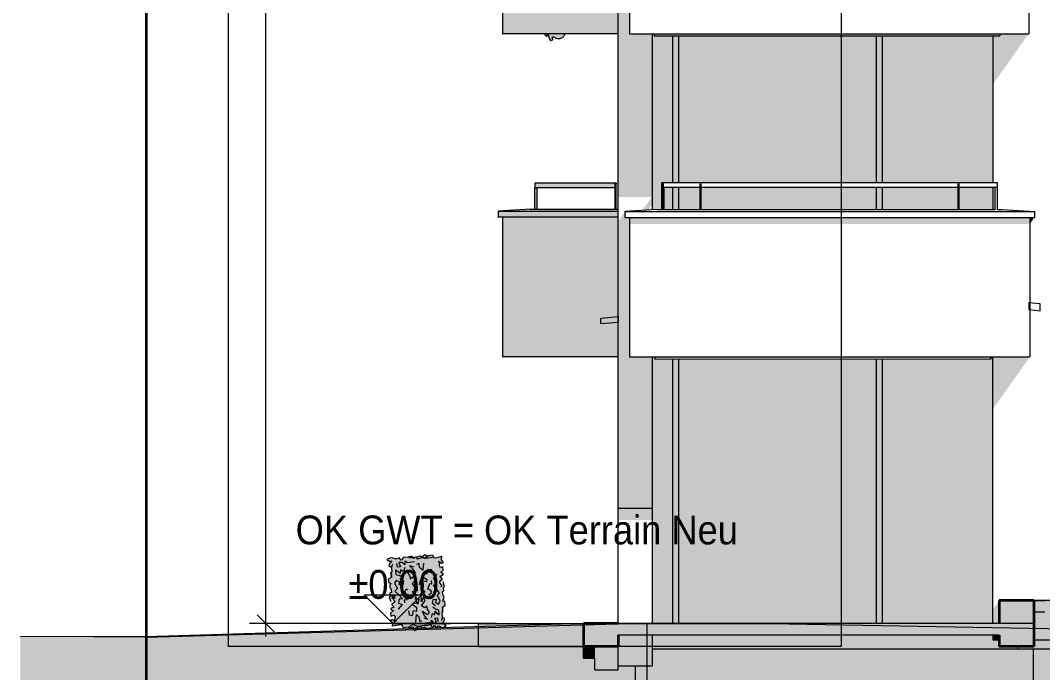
# Model space of a CAD drawing. Header units: metres. Extents: x -0.64 to 0.89, y -0.01 to 0.61.
# Drawn here: x 0.5579 to 0.6022, y 0.19829 to 0.22655 of the extents above; entities that cross this region are included whole.
import ezdxf
from ezdxf.xclip import XClip

# ---------------------------------------------------------------- set-up
doc = ezdxf.new("R2010")
doc.units = ezdxf.units.M
doc.header["$MEASUREMENT"] = 0
doc.header["$XCLIPFRAME"] = 0
doc.linetypes.add('Strich 2', pattern=[0.002822, 0.001411, -0.001411])
doc.linetypes.add('Strichpunkt 6_2_2mm Schnitt', pattern=[0.01, 0.006, -0.002, 0, -0.002])
for name, color, linetype in [('004 Linie Gewachsen Terrain', 7, 'Continuous'), ('010 Aussenwände', 7, 'Continuous'), ('011_Stift 1.Grau', 7, 'Continuous'), ('014 Markisen 3D', 7, 'Continuous'), ('015 Innenwände', 7, 'Continuous'), ('020 Stützen', 7, 'Continuous'), ('025 Unterzüge', 7, 'Continuous'), ('035 Decken', 7, 'Continuous'), ('035 Decken Bauteilschraffuren', 7, 'Continuous'), ('040 Dächer', 7, 'Continuous'), ('051 Brüstung', 7, 'Continuous'), ('054 Treppengeländer', 7, 'Continuous'), ('105 Bemassungen Projekt', 7, 'Continuous'), ('155 Beschriftungen Projekt', 7, 'Continuous'), ('250 Abbildungen _ Grafiken', 7, 'Continuous'), ('255 Plangrafiken', 7, 'Continuous'), ('255 Plangrafiken Bauteilschraffuren', 7, 'Continuous'), ('_U_Bepflanzung Bäume', 7, 'Continuous')]:
    doc.layers.add(name, color=color, linetype=linetype)
doc.styles.add('ERSTELLTER_STIL_5', font='Arial.ttf', dxfattribs={"width": 0.9})
picture_1 = doc.add_image_def('image2.png', size_in_pixel=(1103, 1128))

# ---------------------------------------------------------------- blocks, each defined once
blk = doc.blocks.new('Zeichnung_8_7', base_point=(0.710078, 0.200414))
at = {"layer": '010 Aussenwände', "linetype": 'Continuous', "lineweight": 0, "true_color": 0x000000}
for points in [[(0.585301, 0.218342), (0.585501, 0.218356), (0.585701, 0.218356), (0.585701, 0.219314), (0.585701, 0.219514), (0.586176, 0.219514), (0.586176, 0.225876), (0.585373, 0.225876), (0.585373, 0.225968), (0.585301, 0.225968)], [(0.600051, 0.223776), (0.601601, 0.225968), (0.600352, 0.225968), (0.600352, 0.225876), (0.600051, 0.225876)], [(0.586176, 0.225876), (0.586176, 0.219514), (0.586426, 0.219514), (0.586426, 0.225876)], [(0.586426, 0.219514), (0.595001, 0.219514), (0.595001, 0.225876), (0.586426, 0.225876)], [(0.595001, 0.225876), (0.595001, 0.219514), (0.595251, 0.219514), (0.595251, 0.225876)], [(0.600051, 0.225876), (0.595251, 0.225876), (0.595251, 0.219514), (0.600051, 0.219514)], [(0.586176, 0.219314), (0.585801, 0.219314), (0.585801, 0.218356), (0.586176, 0.218356)], [(0.586176, 0.218356), (0.586426, 0.218356), (0.586426, 0.219314), (0.586176, 0.219314)], [(0.586426, 0.218356), (0.587359, 0.218356), (0.587359, 0.219314), (0.586426, 0.219314)], [(0.587409, 0.219314), (0.587409, 0.218356), (0.595001, 0.218356), (0.595001, 0.219314)], [(0.595251, 0.219314), (0.595001, 0.219314), (0.595001, 0.218356), (0.595251, 0.218356)], [(0.598542, 0.219314), (0.595251, 0.219314), (0.595251, 0.218356), (0.598542, 0.218356)], [(0.598592, 0.218356), (0.600051, 0.218356), (0.600051, 0.219314), (0.598592, 0.219314)], [(0.601651, 0.218011), (0.601651, 0.217729), (0.60185, 0.218011)], [(0.585325, 0.211939), (0.585301, 0.211939), (0.585301, 0.200414), (0.586176, 0.200414), (0.586176, 0.211876), (0.585394, 0.211876), (0.585394, 0.211968), (0.585325, 0.211968)], [(0.586176, 0.200414), (0.586426, 0.200414), (0.586426, 0.211876), (0.586176, 0.211876)], [(0.595001, 0.211876), (0.586426, 0.211876), (0.586426, 0.200414), (0.595001, 0.200414)], [(0.595001, 0.211876), (0.595001, 0.200414), (0.595251, 0.200414), (0.595251, 0.211876)], [(0.595251, 0.200414), (0.600051, 0.200414), (0.600051, 0.211914), (0.599951, 0.211914), (0.599951, 0.211876), (0.595251, 0.211876)], [(0.600051, 0.211968), (0.600051, 0.209705), (0.600101, 0.209776), (0.600101, 0.211968)], [(0.601651, 0.211968), (0.600101, 0.211968), (0.600101, 0.209776)], [(0.600325, 0.201414), (0.600101, 0.201096), (0.600101, 0.200414), (0.600325, 0.200414)], [(0.600051, 0.200414), (0.600101, 0.200414), (0.600101, 0.201096), (0.600051, 0.201025)], [(0.600051, 0.199714), (0.600325, 0.199714), (0.600325, 0.199914), (0.600051, 0.199914)], [(0.607601, 0.2), (0.601825, 0.2), (0.601825, 0.199714), (0.607601, 0.199714)]]:
    blk.add_hatch(color=18, dxfattribs=at).paths.add_polyline_path(points)
at = {"layer": '014 Markisen 3D', "linetype": 'Continuous', "lineweight": 0, "true_color": 0x000000}
for points in [[(0.581516, 0.225987), (0.580594, 0.225987), (0.58063, 0.225917), (0.580687, 0.225867), (0.580699, 0.225863), (0.58074, 0.225878), (0.580729, 0.225924), (0.580774, 0.225946), (0.580775, 0.225925), (0.580808, 0.225794), (0.580819, 0.225792), (0.580855, 0.225686), (0.580862, 0.225678), (0.580872, 0.225676), (0.58096, 0.225699), (0.580969, 0.225706), (0.580971, 0.225716), (0.580953, 0.225831), (0.581017, 0.225829), (0.581102, 0.225779), (0.581199, 0.225758), (0.581298, 0.225768), (0.581389, 0.225808), (0.581462, 0.225875), (0.581511, 0.225962)], [(0.585373, 0.225886), (0.600352, 0.225886), (0.600352, 0.225968), (0.585373, 0.225968)], [(0.585373, 0.225878), (0.600352, 0.225878), (0.585373, 0.225886)], [(0.585373, 0.225876), (0.600352, 0.225876), (0.585373, 0.225878)], [(0.585394, 0.211968), (0.585394, 0.211886), (0.599951, 0.211886), (0.599951, 0.211968)], [(0.585394, 0.211878), (0.599951, 0.211878), (0.585394, 0.211886)], [(0.585394, 0.211876), (0.599951, 0.211876), (0.585394, 0.211878)], [(0.600051, 0.211968), (0.599951, 0.211968), (0.600051, 0.211963)], [(0.599951, 0.211963), (0.599951, 0.211927), (0.600051, 0.211927), (0.600051, 0.211963)], [(0.599951, 0.211914), (0.600051, 0.211914), (0.600051, 0.211927), (0.599951, 0.211927)]]:
    blk.add_hatch(color=18, dxfattribs=at).paths.add_polyline_path(points)
at = {"layer": '015 Innenwände', "linetype": 'Continuous', "lineweight": 0, "true_color": 0x000000}
for points in [[(0.584551, 0.198578), (0.584551, 0.190527), (0.586083, 0.190527), (0.584551, 0.188337), (0.584551, 0.184854), (0.593869, 0.184854), (0.597397, 0.189896), (0.590959, 0.189896), (0.590959, 0.197496), (0.597467, 0.197496), (0.597467, 0.19325), (0.600752, 0.197897), (0.601051, 0.197897), (0.601051, 0.184854), (0.601801, 0.184854), (0.601801, 0.197496), (0.601801, 0.199314), (0.585301, 0.199314), (0.585301, 0.198578)], [(0.601801, 0.199314), (0.601801, 0.198957), (0.607217, 0.198958), (0.607469, 0.199314)]]:
    blk.add_hatch(color=18, dxfattribs=at).paths.add_polyline_path(points)
at = {"layer": '020 Stützen', "linetype": 'Continuous', "lineweight": 0, "true_color": 0x000000}
for points in [[(0.584101, 0.232261), (0.583801, 0.231835), (0.583801, 0.218897), (0.585264, 0.218897), (0.58485, 0.218312), (0.585104, 0.218329), (0.585301, 0.218607), (0.585301, 0.225968), (0.584301, 0.225968), (0.584301, 0.232011), (0.584101, 0.232011)], [(0.583801, 0.205414), (0.585301, 0.205414), (0.585301, 0.211968), (0.584301, 0.211968), (0.584301, 0.218011), (0.584101, 0.218011), (0.584101, 0.218261), (0.583801, 0.217835)], [(0.583801, 0.204897), (0.585301, 0.204897), (0.585301, 0.205414), (0.583801, 0.205414)], [(0.583801, 0.198578), (0.585301, 0.198578), (0.585301, 0.199914), (0.583801, 0.199914)]]:
    blk.add_hatch(color=18, dxfattribs=at).paths.add_polyline_path(points)
at = {"layer": '025 Unterzüge', "linetype": 'Continuous', "lineweight": 0, "true_color": 0x000000}
for points in [[(0.578801, 0.23203), (0.578801, 0.225987), (0.583801, 0.225987), (0.583801, 0.23203)], [(0.578801, 0.225987), (0.578801, 0.225968), (0.578933, 0.225987)], [(0.580001, 0.218375), (0.578601, 0.21828), (0.5838, 0.21828), (0.5838, 0.218375)], [(0.578601, 0.21803), (0.583801, 0.21803), (0.5838, 0.21828), (0.578601, 0.21828)], [(0.57862, 0.21803), (0.578601, 0.21803), (0.578601, 0.218011)], [(0.578801, 0.21803), (0.578801, 0.211987), (0.583801, 0.211987), (0.583801, 0.21803)], [(0.578801, 0.211987), (0.578801, 0.211968), (0.578933, 0.211987)]]:
    blk.add_hatch(color=18, dxfattribs=at).paths.add_polyline_path(points)
at = {"layer": '035 Decken', "linetype": 'Continuous', "lineweight": 0, "true_color": 0x000000}
for points in [[(0.577751, 0.200414), (0.577751, 0.199414), (0.579251, 0.199414), (0.579251, 0.200414)], [(0.579251, 0.200414), (0.579251, 0.199414), (0.582301, 0.199414), (0.582301, 0.200414)], [(0.582301, 0.199414), (0.582301, 0.198914), (0.582801, 0.198914), (0.582801, 0.199414)], [(0.582801, 0.199414), (0.582801, 0.198414), (0.583801, 0.198414), (0.583801, 0.199414)], [(0.601825, 0.199414), (0.601126, 0.199414), (0.601126, 0.199314), (0.620741, 0.199314), (0.620741, 0.199714), (0.601825, 0.199714)]]:
    blk.add_hatch(color=18, dxfattribs=at).paths.add_polyline_path(points)
at = {"layer": '035 Decken Bauteilschraffuren', "linetype": 'Continuous', "lineweight": 0, "true_color": 0x000000}
for points in [[(0.601825, 0.200414), (0.601825, 0.201414), (0.600325, 0.201414), (0.600325, 0.200414)], [(0.583801, 0.199414), (0.583801, 0.200414), (0.582301, 0.200414), (0.582301, 0.199414)], [(0.583801, 0.200414), (0.583801, 0.199914), (0.600325, 0.199914), (0.600325, 0.200414)], [(0.601825, 0.199414), (0.601825, 0.200414), (0.600325, 0.200414), (0.600325, 0.199414)]]:
    blk.add_hatch(color=18, dxfattribs=at).paths.add_polyline_path(points)
at = {"layer": '040 Dächer', "linetype": 'Continuous', "lineweight": 0, "true_color": 0x000000}
blk.add_hatch(color=18, dxfattribs=at).paths.add_polyline_path([(0.600051, 0.199914), (0.585301, 0.199914), (0.585301, 0.199314), (0.601126, 0.199314), (0.601126, 0.199414), (0.600325, 0.199414), (0.600325, 0.199714), (0.600051, 0.199714)])
at = {"layer": '051 Brüstung', "linetype": 'Continuous', "lineweight": 0, "true_color": 0x000000}
for points in [[(0.584301, 0.218011), (0.584301, 0.217729), (0.601651, 0.217729), (0.601651, 0.218011)], [(0.585438, 0.218352), (0.585726, 0.218332), (0.585726, 0.218342), (0.585525, 0.218356), (0.585501, 0.218356)], [(0.587359, 0.218332), (0.587359, 0.218342), (0.587158, 0.218356), (0.587008, 0.218356)], [(0.598341, 0.218356), (0.598191, 0.218356), (0.598542, 0.218332), (0.598542, 0.218342)], [(0.600151, 0.218334), (0.600151, 0.218344), (0.599975, 0.218356), (0.599825, 0.218356)], [(0.585325, 0.211968), (0.585301, 0.211968), (0.585301, 0.211939), (0.585325, 0.211939)]]:
    blk.add_hatch(color=18, dxfattribs=at).paths.add_polyline_path(points)
at = {"layer": '054 Treppengeländer', "linetype": 'Continuous', "lineweight": 0, "true_color": 0x000000}
for points in [[(0.583701, 0.219514), (0.580201, 0.219514), (0.580201, 0.219314), (0.583676, 0.219314), (0.583676, 0.219464), (0.583701, 0.219464)], [(0.580201, 0.218375), (0.580301, 0.218375), (0.580301, 0.219314), (0.580201, 0.219314)], [(0.583701, 0.219464), (0.583676, 0.219464), (0.583676, 0.218375), (0.583726, 0.218375), (0.583726, 0.219314), (0.583701, 0.219314)], [(0.583701, 0.219514), (0.583701, 0.219314), (0.583726, 0.219314), (0.583726, 0.219514)], [(0.585701, 0.219173), (0.585726, 0.219208), (0.585726, 0.219314), (0.585701, 0.219314)], [(0.585776, 0.219314), (0.585776, 0.219279), (0.585801, 0.219314)], [(0.600151, 0.219279), (0.600226, 0.219279), (0.600251, 0.219314), (0.600151, 0.219314)]]:
    blk.add_hatch(color=18, dxfattribs=at).paths.add_polyline_path(points)
at = {"layer": '255 Plangrafiken Bauteilschraffuren', "linetype": 'Continuous', "lineweight": 13, "true_color": 0xc5b7a5}
h = blk.add_hatch(color=253, dxfattribs=at)
h.paths.add_polyline_path([(0.557902, 0.172573), (0.561589, 0.172573), (0.620741, 0.172573), (0.620741, 0.201414), (0.616122, 0.201414), (0.608572, 0.201414), (0.601825, 0.201414), (0.601825, 0.200414), (0.600851, 0.200414), (0.582301, 0.200414), (0.563339, 0.19983), (0.561066, 0.199844), (0.55981, 0.199852), (0.557902, 0.199837)])
h.paths.add_polyline_path([(0.597467, 0.189896), (0.590956, 0.189896), (0.590959, 0.197397), (0.597467, 0.197397)], flags=0)
at = {"layer": '_U_Bepflanzung Bäume', "linetype": 'Continuous', "lineweight": 0, "true_color": 0xe4ebe4}
for points in [[(0.57576, 0.203272), (0.57549, 0.203229), (0.575535, 0.203322), (0.575428, 0.203392), (0.575328, 0.203332), (0.575373, 0.203274), (0.575099, 0.203208), (0.575098, 0.203305), (0.574903, 0.20323), (0.574872, 0.203333), (0.574749, 0.203288), (0.5745, 0.203268), (0.574399, 0.20316), (0.574323, 0.20326), (0.574192, 0.203198), (0.574053, 0.203251), (0.573937, 0.20326), (0.573788, 0.203187), (0.573921, 0.203102), (0.574005, 0.203124), (0.573918, 0.203036), (0.573864, 0.202901), (0.573987, 0.202849), (0.574004, 0.202634), (0.573943, 0.202593), (0.574001, 0.202526), (0.57394, 0.202488), (0.573998, 0.202425), (0.573837, 0.20233), (0.573862, 0.202181), (0.573954, 0.202164), (0.573893, 0.202011), (0.573965, 0.201888), (0.573985, 0.201759), (0.573901, 0.20173), (0.573934, 0.201607), (0.573879, 0.201547), (0.573949, 0.201361), (0.574005, 0.20153), (0.574139, 0.20137), (0.574048, 0.201284), (0.573984, 0.201256), (0.574104, 0.20112), (0.573991, 0.201096), (0.573936, 0.201025), (0.574075, 0.200971), (0.573943, 0.200867), (0.573961, 0.200727), (0.574089, 0.200776), (0.574141, 0.200697), (0.574119, 0.20057), (0.574184, 0.200498), (0.574012, 0.200575), (0.573928, 0.200557), (0.574026, 0.200437), (0.574013, 0.200294), (0.574277, 0.200345), (0.574426, 0.200352), (0.574501, 0.200233), (0.574714, 0.200258), (0.574927, 0.200374), (0.57513, 0.200278), (0.575418, 0.20033), (0.575549, 0.200328), (0.575683, 0.200358), (0.575753, 0.20029)], [(0.574717, 0.20023), (0.574942, 0.200274), (0.574904, 0.200177), (0.574993, 0.200105), (0.575076, 0.200167), (0.575038, 0.200227), (0.575266, 0.200296), (0.575266, 0.200196), (0.575428, 0.200274), (0.575454, 0.200167), (0.575556, 0.200213), (0.575762, 0.200234), (0.575846, 0.200346), (0.575909, 0.200243), (0.576017, 0.200308), (0.576132, 0.200252), (0.576229, 0.200243), (0.576352, 0.200319), (0.576242, 0.200407), (0.576172, 0.200384), (0.576244, 0.200476), (0.576289, 0.200617), (0.576188, 0.20067), (0.576173, 0.200894), (0.576224, 0.200937), (0.576176, 0.201006), (0.576226, 0.201046), (0.576178, 0.201111), (0.576312, 0.201211), (0.576291, 0.201366), (0.576215, 0.201382), (0.576265, 0.201542), (0.576206, 0.20167), (0.57619, 0.201805), (0.576259, 0.201835), (0.576232, 0.201963), (0.576278, 0.202025), (0.576219, 0.202218), (0.576173, 0.202042), (0.576062, 0.202209), (0.576137, 0.202298), (0.576191, 0.202328), (0.576091, 0.202469), (0.576185, 0.202494), (0.576231, 0.202567), (0.576115, 0.202623), (0.576225, 0.202732), (0.57621, 0.202877), (0.576104, 0.202827), (0.576061, 0.202909), (0.576079, 0.20304), (0.576025, 0.203116), (0.576168, 0.203036), (0.576237, 0.203054), (0.576156, 0.203179), (0.576167, 0.203328), (0.575948, 0.203275), (0.575825, 0.203267), (0.575763, 0.203391), (0.575586, 0.203365), (0.575409, 0.203244), (0.575241, 0.203344), (0.575002, 0.20329), (0.574894, 0.203292), (0.574782, 0.203261), (0.574724, 0.203332)]]:
    blk.add_hatch(color=254, dxfattribs=at).paths.add_polyline_path(points)
at = {"layer": '004 Linie Gewachsen Terrain', "color": 1, "linetype": 'Strichpunkt 6_2_2mm Schnitt', "lineweight": 13, "ltscale": 500, "flags": 128}
blk.add_lwpolyline([(0.563346, 0.199816), (0.584301, 0.200414), (0.590417, 0.200419), (0.606681, 0.200121), (0.620741, 0.200005)], dxfattribs=at)
at = {"layer": '010 Aussenwände', "color": 7, "linetype": 'Continuous', "lineweight": 13, "ltscale": 500}
for p, q in [((0.586176, 0.219514), (0.586176, 0.225876)), ((0.586426, 0.225876), (0.586426, 0.219514)), ((0.595001, 0.219514), (0.595001, 0.225876)), ((0.595251, 0.225876), (0.595251, 0.219514)), ((0.600051, 0.225876), (0.600051, 0.219514)), ((0.586176, 0.218356), (0.586176, 0.219314)), ((0.586426, 0.219314), (0.586426, 0.218356)), ((0.595001, 0.218356), (0.595001, 0.219314)), ((0.595251, 0.219314), (0.595251, 0.218356)), ((0.600051, 0.219314), (0.600051, 0.218356)), ((0.5838, 0.218464), (0.5838, 0.218039)), ((0.583801, 0.218464), (0.5838, 0.218464)), ((0.583801, 0.218039), (0.5838, 0.218039)), ((0.586176, 0.200414), (0.586176, 0.211876)), ((0.586426, 0.211876), (0.586426, 0.200414)), ((0.595001, 0.200414), (0.595001, 0.211876)), ((0.595251, 0.211876), (0.595251, 0.200414)), ((0.600051, 0.200414), (0.600051, 0.211968)), ((0.5838, 0.204464), (0.5838, 0.204039)), ((0.583801, 0.204464), (0.5838, 0.204464)), ((0.583801, 0.204039), (0.5838, 0.204039)), ((0.600051, 0.199914), (0.600051, 0.199714)), ((0.600051, 0.199714), (0.600325, 0.199714)), ((0.601825, 0.199714), (0.620741, 0.199714))]:
    blk.add_line(p, q, dxfattribs=at)
at = {"layer": '011_Stift 1.Grau', "color": 7, "linetype": 'Strichpunkt 6_2_2mm Schnitt', "lineweight": 35, "ltscale": 500}
blk.add_line((0.563346, 0.248817), (0.563346, 0.172573), dxfattribs=at)
at = {"layer": '011_Stift 1.Grau', "color": 7, "linetype": 'Strich 2', "lineweight": 13, "ltscale": 500}
blk.add_line((0.585051, 0.200414), (0.585051, 0.183045), dxfattribs=at)
at = {"layer": '011_Stift 1.Grau', "color": 7, "linetype": 'Continuous', "lineweight": 13, "ltscale": 500, "flags": 128}
for points in [[(0.601601, 0.214314), (0.601601, 0.214014), (0.602101, 0.213968), (0.602101, 0.214268)], [(0.583801, 0.213714), (0.583801, 0.213464), (0.583051, 0.213394), (0.583051, 0.213644)]]:
    blk.add_lwpolyline(points, close=True, dxfattribs=at)
at = {"layer": '014 Markisen 3D', "color": 7, "linetype": 'Continuous', "lineweight": 13, "ltscale": 500}
for p, q in [((0.580594, 0.225987), (0.580595, 0.225983)), ((0.580595, 0.225983), (0.58063, 0.225917)), ((0.580729, 0.225928), (0.580732, 0.225931)), ((0.580729, 0.225924), (0.580729, 0.225928)), ((0.580732, 0.225931), (0.580774, 0.225946)), ((0.580774, 0.225946), (0.580775, 0.225925)), ((0.581462, 0.225875), (0.581511, 0.225962)), ((0.581511, 0.225962), (0.581516, 0.225987)), ((0.585373, 0.225968), (0.585373, 0.225886)), ((0.600352, 0.225968), (0.600352, 0.225886)), ((0.58063, 0.225917), (0.580687, 0.225867)), ((0.580687, 0.225867), (0.580696, 0.225863)), ((0.580696, 0.225863), (0.580699, 0.225863)), ((0.580699, 0.225863), (0.58074, 0.225878)), ((0.580743, 0.225885), (0.580729, 0.225924)), ((0.58074, 0.225878), (0.580743, 0.225881)), ((0.580743, 0.225881), (0.580743, 0.225885)), ((0.580775, 0.225925), (0.580808, 0.225794)), ((0.580808, 0.225794), (0.580813, 0.225791)), ((0.580813, 0.225791), (0.580819, 0.225792)), ((0.580819, 0.225792), (0.580855, 0.225686)), ((0.580855, 0.225686), (0.580862, 0.225678)), ((0.580862, 0.225678), (0.580872, 0.225676)), ((0.580872, 0.225676), (0.58096, 0.225699)), ((0.580971, 0.225716), (0.580953, 0.225831)), ((0.580953, 0.225831), (0.581017, 0.225829)), ((0.58096, 0.225699), (0.580969, 0.225706)), ((0.580969, 0.225706), (0.580971, 0.225716)), ((0.581017, 0.225829), (0.581102, 0.225779)), ((0.581102, 0.225779), (0.581199, 0.225758)), ((0.581199, 0.225758), (0.581298, 0.225768)), ((0.581298, 0.225768), (0.581389, 0.225808)), ((0.581389, 0.225808), (0.581462, 0.225875)), ((0.585373, 0.225886), (0.600352, 0.225876)), ((0.585373, 0.225878), (0.585373, 0.225876)), ((0.585373, 0.225876), (0.585373, 0.225878)), ((0.600352, 0.225886), (0.600352, 0.225878)), ((0.600352, 0.225878), (0.600352, 0.225876)), ((0.585394, 0.211968), (0.585394, 0.211886)), ((0.585394, 0.211886), (0.599951, 0.211876)), ((0.585394, 0.211878), (0.585394, 0.211876)), ((0.585394, 0.211876), (0.585394, 0.211878)), ((0.599951, 0.211968), (0.599951, 0.211886)), ((0.600051, 0.211914), (0.599951, 0.211914)), ((0.599951, 0.211886), (0.599951, 0.211878)), ((0.599951, 0.211878), (0.599951, 0.211876))]:
    blk.add_line(p, q, dxfattribs=at)
at = {"layer": '015 Innenwände', "color": 7, "linetype": 'Continuous', "lineweight": 13, "ltscale": 500}
for p, q in [((0.585301, 0.199314), (0.601801, 0.199314)), ((0.601801, 0.199314), (0.601801, 0.198414)), ((0.601801, 0.199314), (0.620741, 0.199314)), ((0.584551, 0.198578), (0.584551, 0.184854)), ((0.601801, 0.198414), (0.601801, 0.185564))]:
    blk.add_line(p, q, dxfattribs=at)
at = {"layer": '020 Stützen', "color": 7, "linetype": 'Continuous', "lineweight": 13, "ltscale": 500}
for p, q in [((0.583801, 0.205414), (0.583801, 0.253814)), ((0.585301, 0.218342), (0.585301, 0.225968)), ((0.585301, 0.205414), (0.585301, 0.211968)), ((0.583801, 0.205414), (0.585301, 0.205414)), ((0.583801, 0.200414), (0.583801, 0.205414)), ((0.585301, 0.200414), (0.585301, 0.205414)), ((0.585301, 0.198578), (0.585301, 0.199914)), ((0.583801, 0.198578), (0.583801, 0.199414)), ((0.583801, 0.198578), (0.585301, 0.198578))]:
    blk.add_line(p, q, dxfattribs=at)
at = {"layer": '025 Unterzüge', "color": 7, "linetype": 'Continuous', "lineweight": 13, "ltscale": 500}
for p, q in [((0.578801, 0.23203), (0.578801, 0.225987)), ((0.578801, 0.225987), (0.583801, 0.225987)), ((0.578801, 0.225968), (0.578933, 0.225987)), ((0.578801, 0.225987), (0.578801, 0.225968)), ((0.580001, 0.218375), (0.578601, 0.21828)), ((0.578601, 0.21828), (0.578601, 0.21803)), ((0.578601, 0.21828), (0.5838, 0.21828)), ((0.578601, 0.21803), (0.583801, 0.21803)), ((0.578601, 0.218011), (0.57862, 0.21803)), ((0.578601, 0.21803), (0.578601, 0.218011)), ((0.578801, 0.21803), (0.578801, 0.211987)), ((0.580001, 0.218375), (0.5838, 0.218375)), ((0.578801, 0.211987), (0.583801, 0.211987)), ((0.578801, 0.211968), (0.578933, 0.211987)), ((0.578801, 0.211987), (0.578801, 0.211968))]:
    blk.add_line(p, q, dxfattribs=at)
at = {"layer": '035 Decken', "color": 7, "linetype": 'Continuous', "lineweight": 35, "ltscale": 500}
for p, q in [((0.600325, 0.201414), (0.600325, 0.200414)), ((0.601825, 0.201414), (0.600325, 0.201414)), ((0.601825, 0.201414), (0.601825, 0.200414)), ((0.582301, 0.200414), (0.582301, 0.199414)), ((0.583801, 0.200414), (0.582301, 0.200414)), ((0.601825, 0.200414), (0.601825, 0.199414)), ((0.583801, 0.199914), (0.583801, 0.199414)), ((0.600325, 0.199914), (0.600325, 0.199414)), ((0.583801, 0.199414), (0.582301, 0.199414)), ((0.601825, 0.199414), (0.600325, 0.199414))]:
    blk.add_line(p, q, dxfattribs=at)
at = {"layer": '035 Decken', "color": 7, "linetype": 'Continuous', "lineweight": 13, "ltscale": 500}
for p, q in [((0.601825, 0.201414), (0.602301, 0.201414)), ((0.601825, 0.200914), (0.602301, 0.200914)), ((0.577751, 0.200414), (0.579251, 0.200414)), ((0.577751, 0.199414), (0.577751, 0.200414)), ((0.579251, 0.200414), (0.582301, 0.200414)), ((0.577751, 0.199414), (0.579251, 0.199414)), ((0.579251, 0.199414), (0.582301, 0.199414)), ((0.582301, 0.198914), (0.582301, 0.199414)), ((0.582301, 0.198914), (0.582801, 0.198914)), ((0.582801, 0.198414), (0.582801, 0.198914)), ((0.583801, 0.198414), (0.583801, 0.198578)), ((0.582801, 0.198414), (0.583801, 0.198414))]:
    blk.add_line(p, q, dxfattribs=at)
at = {"layer": '035 Decken', "color": 7, "linetype": 'Continuous', "lineweight": 20, "ltscale": 500}
for p, q in [((0.600325, 0.200414), (0.583801, 0.200414)), ((0.600325, 0.199914), (0.583801, 0.199914))]:
    blk.add_line(p, q, dxfattribs=at)
at = {"layer": '040 Dächer', "color": 7, "linetype": 'Continuous', "lineweight": 13, "ltscale": 500}
blk.add_line((0.601126, 0.199414), (0.601126, 0.199314), dxfattribs=at)
at = {"layer": '051 Brüstung', "color": 7, "linetype": 'Continuous', "lineweight": 13, "ltscale": 500}
for p, q in [((0.584301, 0.232011), (0.584301, 0.225968)), ((0.601601, 0.232011), (0.601601, 0.225968)), ((0.584301, 0.225968), (0.601601, 0.225968)), ((0.585501, 0.218356), (0.584101, 0.218261)), ((0.584101, 0.218261), (0.584101, 0.218011)), ((0.584101, 0.218261), (0.60185, 0.218261)), ((0.584101, 0.218011), (0.60185, 0.218011)), ((0.584301, 0.218011), (0.584301, 0.211968)), ((0.585501, 0.218356), (0.585726, 0.218356)), ((0.585776, 0.218356), (0.587359, 0.218356)), ((0.587409, 0.218356), (0.598542, 0.218356)), ((0.598592, 0.218356), (0.600151, 0.218356)), ((0.600251, 0.218356), (0.60045, 0.218356)), ((0.60045, 0.218356), (0.60185, 0.218261)), ((0.601651, 0.218011), (0.601651, 0.211968)), ((0.60185, 0.218261), (0.60185, 0.218011)), ((0.584301, 0.211968), (0.601651, 0.211968)), ((0.585301, 0.211939), (0.585325, 0.211939)), ((0.585325, 0.211939), (0.585325, 0.211968))]:
    blk.add_line(p, q, dxfattribs=at)
at = {"layer": '054 Treppengeländer', "color": 7, "linetype": 'Continuous', "lineweight": 13, "ltscale": 500}
for p, q in [((0.580201, 0.219514), (0.580201, 0.219314)), ((0.580201, 0.219514), (0.583701, 0.219514)), ((0.580201, 0.219314), (0.583676, 0.219314)), ((0.580201, 0.218375), (0.580201, 0.219314)), ((0.580301, 0.218375), (0.580301, 0.219314)), ((0.583676, 0.219464), (0.583726, 0.219464)), ((0.583676, 0.219314), (0.583676, 0.219464)), ((0.583676, 0.219314), (0.583701, 0.219314)), ((0.583676, 0.218375), (0.583676, 0.219314)), ((0.583701, 0.219514), (0.583726, 0.219514)), ((0.583701, 0.219314), (0.583726, 0.219314)), ((0.583726, 0.219514), (0.583726, 0.219464)), ((0.583726, 0.218375), (0.583726, 0.219464)), ((0.585701, 0.219314), (0.585701, 0.219514)), ((0.600251, 0.219514), (0.585701, 0.219514)), ((0.585726, 0.219314), (0.585701, 0.219314)), ((0.585701, 0.218356), (0.585701, 0.219314)), ((0.585726, 0.219464), (0.585776, 0.219464)), ((0.585726, 0.219314), (0.585726, 0.219464)), ((0.585776, 0.219314), (0.585726, 0.219314)), ((0.585726, 0.218332), (0.585726, 0.219314)), ((0.585776, 0.219314), (0.585776, 0.219464)), ((0.587359, 0.219314), (0.585776, 0.219314)), ((0.585776, 0.218332), (0.585776, 0.219314)), ((0.585801, 0.218356), (0.585801, 0.219314)), ((0.587359, 0.219464), (0.587409, 0.219464)), ((0.587359, 0.219314), (0.587359, 0.219464)), ((0.587409, 0.219314), (0.587359, 0.219314)), ((0.587359, 0.218332), (0.587359, 0.219314)), ((0.587409, 0.219314), (0.587409, 0.219464)), ((0.598542, 0.219314), (0.587409, 0.219314)), ((0.587409, 0.218332), (0.587409, 0.219314)), ((0.598542, 0.219464), (0.598592, 0.219464)), ((0.598542, 0.219314), (0.598542, 0.219464)), ((0.598592, 0.219314), (0.598542, 0.219314)), ((0.598542, 0.218332), (0.598542, 0.219314)), ((0.598592, 0.219314), (0.598592, 0.219464)), ((0.600251, 0.219314), (0.598592, 0.219314)), ((0.598592, 0.218332), (0.598592, 0.219314)), ((0.600151, 0.218334), (0.600151, 0.219314)), ((0.600251, 0.219314), (0.600251, 0.219514)), ((0.600251, 0.218334), (0.600251, 0.219314))]:
    blk.add_line(p, q, dxfattribs=at)
at = {"layer": '105 Bemassungen Projekt', "color": 7, "linetype": 'Continuous', "lineweight": 13, "ltscale": 500}
for p, q in [((0.568536, 0.200414), (0.568536, 0.260457)), ((0.574043, 0.200414), (0.572793, 0.201664)), ((0.572793, 0.201664), (0.575293, 0.201664)), ((0.575293, 0.201664), (0.574043, 0.200414)), ((0.568161, 0.200789), (0.568911, 0.200039)), ((0.578536, 0.200414), (0.567833, 0.200414)), ((0.568536, 0.199852), (0.568536, 0.200414)), ((0.574043, 0.200414), (0.573105, 0.200414)), ((0.574043, 0.200414), (0.576543, 0.200414))]:
    blk.add_line(p, q, dxfattribs=at)
at = {"layer": '255 Plangrafiken', "color": 7, "linetype": 'Continuous', "lineweight": 13, "ltscale": 500, "flags": 128}
blk.add_lwpolyline([(0.620741, 0.201414), (0.616122, 0.201414), (0.608572, 0.201414), (0.601825, 0.201414), (0.601825, 0.200414), (0.600851, 0.200414), (0.582301, 0.200414), (0.563339, 0.19983), (0.561066, 0.199844), (0.55981, 0.199852), (0.557902, 0.199837)], dxfattribs=at)
at = {"layer": '_U_Bepflanzung Bäume', "color": 8, "linetype": 'Continuous', "lineweight": 13, "ltscale": 500}
for p, q in [((0.575002, 0.20329), (0.575241, 0.203344)), ((0.575241, 0.203344), (0.575409, 0.203244)), ((0.575428, 0.203392), (0.575328, 0.203332)), ((0.575409, 0.203244), (0.575586, 0.203365)), ((0.575535, 0.203322), (0.575428, 0.203392)), ((0.575586, 0.203365), (0.575763, 0.203391)), ((0.575763, 0.203391), (0.575825, 0.203267)), ((0.573937, 0.20326), (0.573788, 0.203187)), ((0.573788, 0.203187), (0.573921, 0.203102)), ((0.573918, 0.203036), (0.573864, 0.202901)), ((0.573864, 0.202901), (0.573987, 0.202849)), ((0.574005, 0.203124), (0.573918, 0.203036)), ((0.573921, 0.203102), (0.574005, 0.203124)), ((0.574053, 0.203251), (0.573937, 0.20326)), ((0.573987, 0.202849), (0.574044, 0.202989)), ((0.574192, 0.203198), (0.574053, 0.203251)), ((0.574323, 0.20326), (0.574192, 0.203198)), ((0.574249, 0.202857), (0.574209, 0.203008)), ((0.574441, 0.203064), (0.574297, 0.203061)), ((0.574297, 0.203061), (0.574372, 0.202876)), ((0.574399, 0.20316), (0.574323, 0.20326)), ((0.5745, 0.203268), (0.574399, 0.20316)), ((0.574567, 0.202957), (0.574441, 0.203064)), ((0.574749, 0.203288), (0.5745, 0.203268)), ((0.574633, 0.203108), (0.574555, 0.203109)), ((0.574555, 0.203109), (0.574567, 0.202957)), ((0.574659, 0.203044), (0.574633, 0.203108)), ((0.574983, 0.203087), (0.574659, 0.203044)), ((0.574724, 0.203332), (0.574782, 0.203261)), ((0.574872, 0.203333), (0.574749, 0.203288)), ((0.574961, 0.202856), (0.574763, 0.202909)), ((0.574763, 0.202909), (0.574911, 0.202774)), ((0.574782, 0.203261), (0.574894, 0.203292)), ((0.574903, 0.20323), (0.574872, 0.203333)), ((0.574894, 0.203292), (0.575002, 0.20329)), ((0.575098, 0.203305), (0.574903, 0.20323)), ((0.575187, 0.20301), (0.575061, 0.202973)), ((0.575099, 0.203208), (0.575098, 0.203305)), ((0.575373, 0.203274), (0.575099, 0.203208)), ((0.5752, 0.202836), (0.575187, 0.20301)), ((0.575328, 0.203332), (0.575373, 0.203274)), ((0.57537, 0.203036), (0.575345, 0.202725)), ((0.57549, 0.203229), (0.575535, 0.203322)), ((0.57576, 0.203272), (0.57549, 0.203229)), ((0.575825, 0.203267), (0.575948, 0.203275)), ((0.575948, 0.203275), (0.576167, 0.203328)), ((0.576079, 0.20304), (0.576025, 0.203116)), ((0.576025, 0.203116), (0.576168, 0.203036)), ((0.576061, 0.202909), (0.576079, 0.20304)), ((0.576104, 0.202827), (0.576061, 0.202909)), ((0.576156, 0.203179), (0.576167, 0.203328)), ((0.576237, 0.203054), (0.576156, 0.203179)), ((0.576168, 0.203036), (0.576237, 0.203054)), ((0.574001, 0.202526), (0.57394, 0.202488)), ((0.57394, 0.202488), (0.573998, 0.202425)), ((0.574004, 0.202634), (0.573943, 0.202593)), ((0.573943, 0.202593), (0.574001, 0.202526)), ((0.573987, 0.202849), (0.574004, 0.202634)), ((0.574308, 0.202642), (0.574159, 0.20273)), ((0.574159, 0.20273), (0.574169, 0.20254)), ((0.574169, 0.20254), (0.574347, 0.202497)), ((0.574372, 0.202876), (0.574249, 0.202857)), ((0.574366, 0.202579), (0.574308, 0.202642)), ((0.574347, 0.202497), (0.574487, 0.202415)), ((0.574379, 0.202737), (0.574366, 0.202579)), ((0.574508, 0.202674), (0.574379, 0.202737)), ((0.57456, 0.202845), (0.574508, 0.202674)), ((0.574767, 0.202725), (0.574664, 0.202638)), ((0.574664, 0.202638), (0.574758, 0.202501)), ((0.574758, 0.202501), (0.574804, 0.202352)), ((0.575027, 0.202578), (0.574767, 0.202725)), ((0.574911, 0.202774), (0.575027, 0.202578)), ((0.575345, 0.202725), (0.5752, 0.202836)), ((0.575504, 0.202549), (0.575321, 0.202576)), ((0.575321, 0.202576), (0.575322, 0.202446)), ((0.575556, 0.20276), (0.575504, 0.202549)), ((0.575729, 0.202736), (0.575556, 0.20276)), ((0.575759, 0.202569), (0.575729, 0.202736)), ((0.575808, 0.202349), (0.575956, 0.202555)), ((0.576091, 0.202469), (0.576185, 0.202494)), ((0.576191, 0.202328), (0.576091, 0.202469)), ((0.57621, 0.202877), (0.576104, 0.202827)), ((0.576115, 0.202623), (0.576225, 0.202732)), ((0.576231, 0.202567), (0.576115, 0.202623)), ((0.576185, 0.202494), (0.576231, 0.202567)), ((0.576225, 0.202732), (0.57621, 0.202877)), ((0.573998, 0.202425), (0.573837, 0.20233)), ((0.573837, 0.20233), (0.573862, 0.202181)), ((0.573862, 0.202181), (0.573954, 0.202164)), ((0.573954, 0.202164), (0.573893, 0.202011)), ((0.573893, 0.202011), (0.573965, 0.201888)), ((0.574189, 0.202285), (0.574109, 0.202161)), ((0.574109, 0.202161), (0.574243, 0.201931)), ((0.574346, 0.202204), (0.574189, 0.202285)), ((0.574313, 0.202086), (0.574346, 0.202204)), ((0.574473, 0.202092), (0.574313, 0.202086)), ((0.574338, 0.202361), (0.574497, 0.202257)), ((0.574497, 0.202257), (0.574473, 0.202092)), ((0.574804, 0.202352), (0.574906, 0.202439)), ((0.575079, 0.202357), (0.57488, 0.202141)), ((0.57488, 0.202141), (0.574969, 0.202004)), ((0.574906, 0.202439), (0.575079, 0.202357)), ((0.574969, 0.202004), (0.575083, 0.20219)), ((0.575083, 0.20219), (0.575095, 0.20183)), ((0.575199, 0.202105), (0.575261, 0.202343)), ((0.575339, 0.202079), (0.575199, 0.202105)), ((0.575275, 0.202263), (0.575349, 0.202143)), ((0.575503, 0.202226), (0.575275, 0.202263)), ((0.575299, 0.201891), (0.575339, 0.202079)), ((0.575322, 0.202446), (0.57551, 0.202324)), ((0.575349, 0.202143), (0.575363, 0.201978)), ((0.57551, 0.202324), (0.575503, 0.202226)), ((0.575562, 0.201909), (0.57565, 0.202155)), ((0.57565, 0.202155), (0.575734, 0.202129)), ((0.575734, 0.202129), (0.575724, 0.202271)), ((0.575797, 0.20209), (0.575913, 0.202103)), ((0.575937, 0.201901), (0.575797, 0.20209)), ((0.575945, 0.202281), (0.575808, 0.202349)), ((0.575913, 0.202103), (0.575945, 0.202281)), ((0.576062, 0.202209), (0.576137, 0.202298)), ((0.576173, 0.202042), (0.576062, 0.202209)), ((0.576116, 0.202012), (0.576173, 0.202042)), ((0.576137, 0.202298), (0.576191, 0.202328)), ((0.576278, 0.202025), (0.576219, 0.202218)), ((0.576232, 0.201963), (0.576278, 0.202025)), ((0.573934, 0.201607), (0.573879, 0.201547)), ((0.573985, 0.201759), (0.573901, 0.20173)), ((0.573901, 0.20173), (0.573934, 0.201607)), ((0.573965, 0.201888), (0.573985, 0.201759)), ((0.574243, 0.201931), (0.574129, 0.20182)), ((0.574129, 0.20182), (0.57429, 0.201666)), ((0.57429, 0.201666), (0.574459, 0.201484)), ((0.574641, 0.201904), (0.574534, 0.201793)), ((0.574534, 0.201793), (0.574606, 0.201705)), ((0.574606, 0.201705), (0.574742, 0.201658)), ((0.574742, 0.201658), (0.574636, 0.201421)), ((0.574709, 0.201879), (0.574641, 0.201904)), ((0.575095, 0.20183), (0.574879, 0.201781)), ((0.574879, 0.201781), (0.575059, 0.201675)), ((0.575059, 0.201675), (0.575011, 0.201494)), ((0.575059, 0.201404), (0.575047, 0.201575)), ((0.575269, 0.20173), (0.575448, 0.201781)), ((0.575279, 0.201356), (0.575269, 0.20173)), ((0.575448, 0.201781), (0.575299, 0.201891)), ((0.575675, 0.20186), (0.575562, 0.201909)), ((0.575589, 0.201679), (0.575646, 0.201653)), ((0.575646, 0.201653), (0.575734, 0.201769)), ((0.575734, 0.201769), (0.575675, 0.20186)), ((0.57607, 0.201741), (0.575937, 0.201901)), ((0.575975, 0.201625), (0.57607, 0.201741)), ((0.576087, 0.201386), (0.575975, 0.201625)), ((0.57619, 0.201805), (0.576259, 0.201835)), ((0.576206, 0.20167), (0.57619, 0.201805)), ((0.576265, 0.201542), (0.576206, 0.20167)), ((0.576259, 0.201835), (0.576232, 0.201963)), ((0.573879, 0.201547), (0.573949, 0.201361)), ((0.574048, 0.201284), (0.573984, 0.201256)), ((0.573984, 0.201256), (0.574104, 0.20112)), ((0.574104, 0.20112), (0.573991, 0.201096)), ((0.574073, 0.201559), (0.574005, 0.20153)), ((0.574005, 0.20153), (0.574139, 0.20137)), ((0.574139, 0.20137), (0.574048, 0.201284)), ((0.574445, 0.201235), (0.574267, 0.201037)), ((0.574319, 0.201472), (0.57428, 0.201301)), ((0.57428, 0.201301), (0.574445, 0.201235)), ((0.574459, 0.201484), (0.574319, 0.201472)), ((0.574636, 0.201421), (0.574535, 0.201446)), ((0.574535, 0.201446), (0.574547, 0.20131)), ((0.574925, 0.201216), (0.574931, 0.201317)), ((0.575081, 0.201089), (0.574925, 0.201216)), ((0.574931, 0.201317), (0.57512, 0.201279)), ((0.575011, 0.201494), (0.57518, 0.20147)), ((0.57512, 0.201279), (0.575059, 0.201404)), ((0.57518, 0.20147), (0.575106, 0.20124)), ((0.575374, 0.201549), (0.575279, 0.201356)), ((0.575282, 0.201182), (0.575448, 0.201407)), ((0.575426, 0.201097), (0.575282, 0.201182)), ((0.575448, 0.201407), (0.575374, 0.201549)), ((0.57551, 0.201187), (0.575426, 0.201097)), ((0.575548, 0.201032), (0.57551, 0.201187)), ((0.575765, 0.201286), (0.575785, 0.201457)), ((0.575897, 0.201178), (0.575765, 0.201286)), ((0.575889, 0.201037), (0.575773, 0.201121)), ((0.575785, 0.201457), (0.575917, 0.201464)), ((0.575917, 0.201464), (0.57589, 0.201341)), ((0.57589, 0.201341), (0.57602, 0.201257)), ((0.57602, 0.201257), (0.576087, 0.201386)), ((0.576178, 0.201111), (0.576312, 0.201211)), ((0.576215, 0.201382), (0.576265, 0.201542)), ((0.576291, 0.201366), (0.576215, 0.201382)), ((0.576312, 0.201211), (0.576291, 0.201366)), ((0.573991, 0.201096), (0.573936, 0.201025)), ((0.573936, 0.201025), (0.574075, 0.200971)), ((0.574075, 0.200971), (0.573943, 0.200867)), ((0.573943, 0.200867), (0.573961, 0.200727)), ((0.573961, 0.200727), (0.574089, 0.200776)), ((0.574089, 0.200776), (0.574141, 0.200697)), ((0.574141, 0.200697), (0.574119, 0.20057)), ((0.574719, 0.200961), (0.574743, 0.200787)), ((0.574743, 0.200787), (0.574887, 0.200762)), ((0.574887, 0.200762), (0.57493, 0.200982)), ((0.57493, 0.200982), (0.575082, 0.200954)), ((0.575041, 0.200475), (0.575062, 0.200799)), ((0.575062, 0.200799), (0.575182, 0.200684)), ((0.575082, 0.200954), (0.575081, 0.201089)), ((0.575182, 0.200684), (0.575193, 0.200502)), ((0.575421, 0.200748), (0.575326, 0.200952)), ((0.575326, 0.200952), (0.575541, 0.200799)), ((0.575544, 0.200608), (0.575421, 0.200748)), ((0.575541, 0.200799), (0.575626, 0.200889)), ((0.575626, 0.200889), (0.575548, 0.201032)), ((0.575713, 0.200674), (0.575755, 0.200852)), ((0.575755, 0.200852), (0.575863, 0.200787)), ((0.575863, 0.200787), (0.575873, 0.200951)), ((0.575873, 0.200951), (0.575921, 0.200886)), ((0.576037, 0.200991), (0.575889, 0.201037)), ((0.575921, 0.200886), (0.576045, 0.200794)), ((0.576045, 0.200794), (0.576037, 0.200991)), ((0.576173, 0.200894), (0.576224, 0.200937)), ((0.576188, 0.20067), (0.576173, 0.200894)), ((0.576176, 0.201006), (0.576226, 0.201046)), ((0.576224, 0.200937), (0.576176, 0.201006)), ((0.576226, 0.201046), (0.576178, 0.201111)), ((0.574012, 0.200575), (0.573928, 0.200557)), ((0.573928, 0.200557), (0.574026, 0.200437)), ((0.574184, 0.200498), (0.574012, 0.200575)), ((0.574026, 0.200437), (0.574013, 0.200294)), ((0.574277, 0.200345), (0.574013, 0.200294)), ((0.574119, 0.20057), (0.574184, 0.200498)), ((0.574426, 0.200352), (0.574277, 0.200345)), ((0.574501, 0.200233), (0.574426, 0.200352)), ((0.574714, 0.200258), (0.574501, 0.200233)), ((0.574927, 0.200374), (0.574714, 0.200258)), ((0.574717, 0.20023), (0.574942, 0.200274)), ((0.574942, 0.200274), (0.574904, 0.200177)), ((0.57513, 0.200278), (0.574927, 0.200374)), ((0.575038, 0.200227), (0.575266, 0.200296)), ((0.575418, 0.20033), (0.57513, 0.200278)), ((0.575193, 0.200502), (0.575297, 0.200541)), ((0.575266, 0.200296), (0.575266, 0.200196)), ((0.575266, 0.200196), (0.575428, 0.200274)), ((0.575362, 0.200423), (0.57563, 0.200467)), ((0.57538, 0.200663), (0.575544, 0.200608)), ((0.575549, 0.200328), (0.575418, 0.20033)), ((0.575428, 0.200274), (0.575454, 0.200167)), ((0.575683, 0.200358), (0.575549, 0.200328)), ((0.575556, 0.200213), (0.575762, 0.200234)), ((0.57563, 0.200467), (0.575652, 0.200401)), ((0.575652, 0.200401), (0.575716, 0.2004)), ((0.575753, 0.20029), (0.575683, 0.200358)), ((0.575716, 0.2004), (0.575706, 0.200558)), ((0.575706, 0.200558), (0.575811, 0.200446)), ((0.575762, 0.200234), (0.575846, 0.200346)), ((0.575811, 0.200446), (0.57593, 0.20045)), ((0.575846, 0.200346), (0.575909, 0.200243)), ((0.575868, 0.200642), (0.57597, 0.200662)), ((0.57593, 0.20045), (0.575868, 0.200642)), ((0.575909, 0.200243), (0.576017, 0.200308)), ((0.57597, 0.200662), (0.576003, 0.200505)), ((0.576017, 0.200308), (0.576132, 0.200252)), ((0.576132, 0.200252), (0.576229, 0.200243)), ((0.576188, 0.20067), (0.57614, 0.200525)), ((0.576172, 0.200384), (0.576244, 0.200476)), ((0.576242, 0.200407), (0.576172, 0.200384)), ((0.576289, 0.200617), (0.576188, 0.20067)), ((0.576229, 0.200243), (0.576352, 0.200319)), ((0.576352, 0.200319), (0.576242, 0.200407)), ((0.576244, 0.200476), (0.576289, 0.200617)), ((0.574904, 0.200177), (0.574993, 0.200105)), ((0.574993, 0.200105), (0.575076, 0.200167)), ((0.575076, 0.200167), (0.575038, 0.200227)), ((0.575454, 0.200167), (0.575556, 0.200213))]:
    blk.add_line(p, q, dxfattribs=at)
at = {"layer": '105 Bemassungen Projekt', "color": 7, "linetype": 'Continuous', "lineweight": 13, "insert": (0.572118, 0.201465), "char_height": 0.00125, "attachment_point": 7, "style": 'ERSTELLTER_STIL_5'}
blk.add_mtext('\\A1;{\\pql;\\fArial|b0|i0|c0|p0;\\W0.900000;±0.00}', dxfattribs=at)
at = {"layer": '155 Beschriftungen Projekt', "color": 7, "linetype": 'Continuous', "lineweight": 13, "insert": (0.569831, 0.205093), "char_height": 0.00125, "attachment_point": 1, "style": 'ERSTELLTER_STIL_5'}
blk.add_mtext('\\A1;{\\pql;\\fArial|b0|i0|c0|p0;\\W0.900000;OK GWT = OK Terrain Neu}', dxfattribs=at)
at = {"color": 7, "lineweight": 13}
image = blk.add_image(picture_1, insert=(0.566914, 0.199414), size_in_units=(0.026559, 0.045), dxfattribs=at)
image.set_boundary_path([(-0.5, -0.5), (1102.5, 1127.5)])

msp = doc.modelspace()

# ---------------------------------------------------------------- block references
at = {"layer": '250 Abbildungen _ Grafiken', "color": 7, "linetype": 'Continuous', "lineweight": 13, "ltscale": 1000}
ref = msp.add_blockref('Zeichnung_8_7', (0.710078, 0.200414), dxfattribs=at)
XClip(ref).set_block_clipping_path([(0.5579018284, 0.1725734675), (0.6207410159, 0.2860502168)])

doc.saveas('drawing.dxf')
